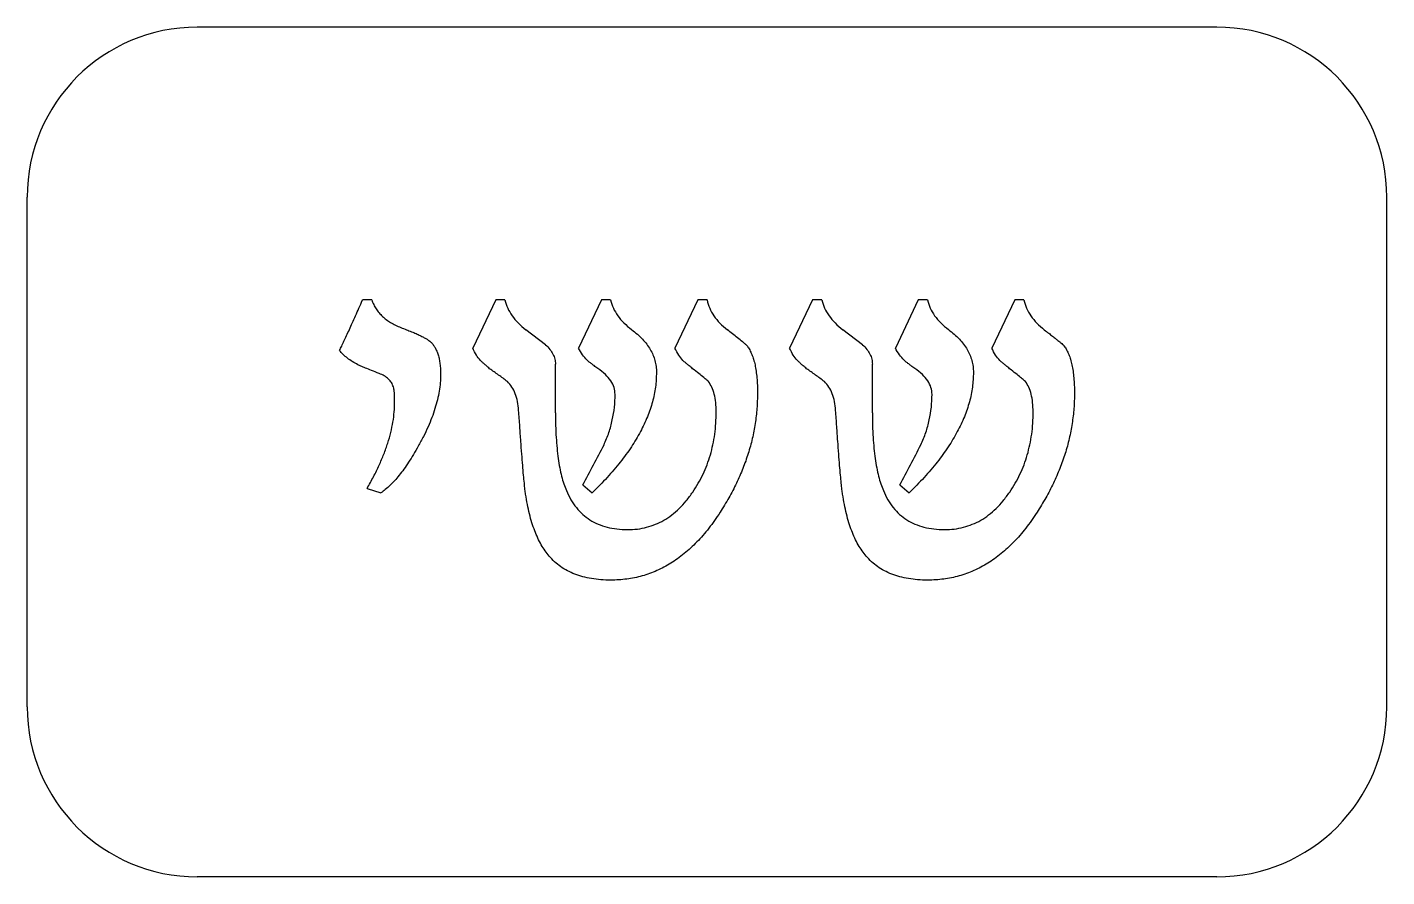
# Model space of a CAD drawing. Header units: inches. Extents: x -4 to 8.2, y -13.6 to 2.5.
# Drawn here: x 4.2 to 8.2, y -2.6 to -0.1 of the extents above; entities that cross this region are included whole.
import ezdxf

# ---------------------------------------------------------------- set-up
doc = ezdxf.new("R2010")
doc.units = ezdxf.units.IN
doc.header["$MEASUREMENT"] = 0

msp = doc.modelspace()

# ---------------------------------------------------------------- linework, layer by layer
at = {"color": 7, "linetype": 'Continuous', "lineweight": 25}
for p, q in [((7.7, -0.1), (4.7, -0.1)), ((4.2, -2.1), (4.2, -0.6)), ((8.2, -2.1), (8.2, -0.6)), ((5.2135, -0.9027), (5.1865, -0.9027)), ((5.5784, -0.9027), (5.5108, -1.0446)), ((5.6054, -0.9027), (5.5784, -0.9027)), ((5.8892, -0.9027), (5.8216, -1.0446)), ((5.9162, -0.9027), (5.8892, -0.9027)), ((6.173, -0.9027), (6.1054, -1.0446)), ((6.2, -0.9027), (6.173, -0.9027)), ((6.5108, -0.9027), (6.4432, -1.0446)), ((6.5378, -0.9027), (6.5108, -0.9027)), ((6.8216, -0.9027), (6.7541, -1.0446)), ((6.8486, -0.9027), (6.8216, -0.9027)), ((7.1054, -0.9027), (7.0378, -1.0446)), ((7.1324, -0.9027), (7.1054, -0.9027)), ((5.7253, -1.0342), (5.6673, -0.9901)), ((6.6578, -1.0342), (6.5997, -0.9901)), ((5.7541, -1.2346), (5.7541, -1.0917)), ((6.6865, -1.2346), (6.6865, -1.0917)), ((5.2, -1.457), (5.2405, -1.4703)), ((5.8351, -1.4468), (5.8622, -1.4703)), ((6.7676, -1.4468), (6.7946, -1.4703)), ((7.7, -2.6), (4.7, -2.6))]:
    msp.add_line(p, q, dxfattribs=at)
for centre, start, end in [((4.7, -0.6), 90, 180), ((7.7, -0.6), 0, 90), ((4.7, -2.1), 180, 270), ((7.7, -2.1), 270, 0)]:
    msp.add_arc(centre, 0.5, start, end, dxfattribs=at)
for points, knots in [([(5.1189, -1.0514), (5.1211, -1.047), (5.1255, -1.0378), (5.1322, -1.0231), (5.14, -1.0071), (5.148, -0.9893), (5.1568, -0.9699), (5.166, -0.9488), (5.1762, -0.9263), (5.183, -0.9107), (5.1865, -0.9027)], [0, 0, 0, 0, 0.089061, 0.187408, 0.296147, 0.417073, 0.546131, 0.687399, 0.839038, 1, 1, 1, 1]), ([(5.2135, -0.9027), (5.2154, -0.9073), (5.2191, -0.9163), (5.2264, -0.9288), (5.2348, -0.9406), (5.2451, -0.9511), (5.2565, -0.9609), (5.2694, -0.9695), (5.2835, -0.9775), (5.2938, -0.9816), (5.299, -0.9838)], [0, 0, 0, 0, 0.121272, 0.239485, 0.357546, 0.477869, 0.601015, 0.727171, 0.860039, 1, 1, 1, 1]), ([(5.6054, -0.9027), (5.6078, -0.9108), (5.6127, -0.9271), (5.6263, -0.9499), (5.6444, -0.9715), (5.6594, -0.9837), (5.6673, -0.9901)], [0, 0, 0, 0, 0.231209, 0.467752, 0.723073, 1, 1, 1, 1]), ([(5.9162, -0.9027), (5.9186, -0.9108), (5.9236, -0.9271), (5.9371, -0.9499), (5.9553, -0.9713), (5.9703, -0.9835), (5.9781, -0.9899)], [0, 0, 0, 0, 0.231551, 0.468444, 0.722664, 1, 1, 1, 1]), ([(6.2, -0.9027), (6.2023, -0.9109), (6.2069, -0.9274), (6.2203, -0.9502), (6.2376, -0.9719), (6.2523, -0.9842), (6.26, -0.9905)], [0, 0, 0, 0, 0.233382, 0.472255, 0.725581, 1, 1, 1, 1]), ([(6.5378, -0.9027), (6.5403, -0.9108), (6.5452, -0.9271), (6.5588, -0.9499), (6.5768, -0.9715), (6.5919, -0.9837), (6.5997, -0.9901)], [0, 0, 0, 0, 0.231209, 0.467752, 0.723073, 1, 1, 1, 1]), ([(6.8486, -0.9027), (6.8511, -0.9108), (6.856, -0.9271), (6.8695, -0.9499), (6.8877, -0.9713), (6.9027, -0.9835), (6.9105, -0.9899)], [0, 0, 0, 0, 0.231551, 0.468444, 0.722664, 1, 1, 1, 1]), ([(7.1324, -0.9027), (7.1347, -0.9109), (7.1393, -0.9274), (7.1527, -0.9502), (7.1701, -0.9719), (7.1848, -0.9842), (7.1924, -0.9905)], [0, 0, 0, 0, 0.233382, 0.472255, 0.725581, 1, 1, 1, 1]), ([(5.299, -0.9838), (5.3046, -0.9859), (5.3152, -0.9899), (5.3303, -0.9958), (5.3437, -1.0014), (5.3556, -1.0069), (5.3657, -1.0122), (5.3744, -1.017), (5.3815, -1.0216), (5.3855, -1.0249), (5.3873, -1.0264)], [0, 0, 0, 0, 0.181245, 0.34494, 0.493923, 0.626346, 0.742424, 0.843252, 0.928317, 1, 1, 1, 1]), ([(5.9781, -0.9899), (5.9839, -0.9944), (5.9951, -1.0031), (6.0101, -1.0174), (6.0228, -1.0324), (6.0332, -1.048), (6.0413, -1.0641), (6.047, -1.0809), (6.0509, -1.0982), (6.0512, -1.11), (6.0514, -1.116)], [0, 0, 0, 0, 0.1446719, 0.2816196, 0.4091465, 0.5327795, 0.6511443, 0.7661245, 0.8827801, 1, 1, 1, 1]), ([(6.3187, -1.0385), (6.3176, -1.0373), (6.3166, -1.0361), (6.3142, -1.0339), (6.313, -1.0329), (6.3095, -1.0298), (6.3071, -1.0277), (6.2998, -1.0217), (6.2948, -1.0178), (6.28, -1.0059), (6.27, -0.9983), (6.26, -0.9905)], [0, 0, 0, 0, 0.0625, 0.0625, 0.125, 0.125, 0.25, 0.25, 0.5, 0.5, 1, 1, 1, 1]), ([(6.9105, -0.9899), (6.9163, -0.9944), (6.9276, -1.0031), (6.9425, -1.0174), (6.9552, -1.0324), (6.9656, -1.048), (6.9738, -1.0641), (6.9795, -1.0809), (6.9833, -1.0982), (6.9836, -1.11), (6.9838, -1.116)], [0, 0, 0, 0, 0.144672, 0.28162, 0.409147, 0.532779, 0.651144, 0.766124, 0.88278, 1, 1, 1, 1]), ([(7.1924, -0.9905), (7.1967, -0.9938), (7.2048, -1.0001), (7.2162, -1.0089), (7.2259, -1.0168), (7.2341, -1.0232), (7.2406, -1.0286), (7.2455, -1.0329), (7.249, -1.036), (7.2505, -1.0378), (7.2511, -1.0385)], [0, 0, 0, 0, 0.214392, 0.404852, 0.569207, 0.707909, 0.81663, 0.905416, 0.966475, 1, 1, 1, 1]), ([(5.3873, -1.0264), (5.3896, -1.0289), (5.3944, -1.034), (5.4002, -1.0429), (5.4051, -1.0531), (5.4094, -1.0644), (5.4125, -1.0772), (5.4144, -1.0912), (5.4161, -1.1064), (5.4162, -1.117), (5.4162, -1.1225)], [0, 0, 0, 0, 0.098799, 0.202339, 0.30967, 0.427787, 0.554647, 0.691571, 0.839954, 1, 1, 1, 1]), ([(5.7253, -1.0342), (5.7298, -1.0387), (5.7381, -1.047), (5.7471, -1.0616), (5.7532, -1.0764), (5.7538, -1.0866), (5.7541, -1.0917)], [0, 0, 0, 0, 0.28287, 0.535734, 0.771523, 1, 1, 1, 1]), ([(6.3187, -1.0385), (6.3211, -1.0421), (6.3262, -1.0498), (6.332, -1.063), (6.3375, -1.0777), (6.3416, -1.0942), (6.3447, -1.1124), (6.3469, -1.1323), (6.3485, -1.1539), (6.3486, -1.1688), (6.3486, -1.1766)], [0, 0, 0, 0, 0.091951, 0.192758, 0.3008438, 0.4194363, 0.5480069, 0.6873921, 0.8379683, 1, 1, 1, 1]), ([(6.6578, -1.0342), (6.6622, -1.0387), (6.6706, -1.047), (6.6795, -1.0616), (6.6856, -1.0764), (6.6862, -1.0866), (6.6865, -1.0917)], [0, 0, 0, 0, 0.28287, 0.535734, 0.771523, 1, 1, 1, 1]), ([(7.2511, -1.0385), (7.2535, -1.0421), (7.2586, -1.0498), (7.2645, -1.063), (7.2699, -1.0777), (7.274, -1.0942), (7.2771, -1.1124), (7.2794, -1.1323), (7.2809, -1.1539), (7.281, -1.1688), (7.2811, -1.1766)], [0, 0, 0, 0, 0.091951, 0.192758, 0.300844, 0.419436, 0.548007, 0.687392, 0.837968, 1, 1, 1, 1]), ([(5.1728, -1.0932), (5.1673, -1.0902), (5.1567, -1.0843), (5.1422, -1.0744), (5.1296, -1.0634), (5.1224, -1.0553), (5.1189, -1.0514)], [0, 0, 0, 0, 0.272878, 0.527224, 0.769209, 1, 1, 1, 1]), ([(5.5334, -1.0803), (5.5292, -1.0752), (5.5201, -1.0643), (5.514, -1.0515), (5.5108, -1.0446)], [0, 0, 0, 0, 0.465265, 1, 1, 1, 1]), ([(5.8474, -1.0799), (5.8427, -1.0749), (5.8326, -1.0642), (5.8254, -1.0514), (5.8216, -1.0446)], [0, 0, 0, 0, 0.467786, 1, 1, 1, 1]), ([(5.8791, -1.1039), (5.8752, -1.1013), (5.8683, -1.0966), (5.8595, -1.0895), (5.8524, -1.0846), (5.8488, -1.0812), (5.8474, -1.0799)], [0, 0, 0, 0, 0.350197, 0.630234, 0.849805, 1, 1, 1, 1]), ([(6.1288, -1.0805), (6.1247, -1.0753), (6.1156, -1.0642), (6.109, -1.0514), (6.1054, -1.0446)], [0, 0, 0, 0, 0.462961, 1, 1, 1, 1]), ([(6.4658, -1.0803), (6.4616, -1.0752), (6.4525, -1.0643), (6.4465, -1.0515), (6.4432, -1.0446)], [0, 0, 0, 0, 0.465265, 1, 1, 1, 1]), ([(6.7798, -1.0799), (6.7751, -1.0749), (6.765, -1.0642), (6.7579, -1.0514), (6.7541, -1.0446)], [0, 0, 0, 0, 0.467786, 1, 1, 1, 1]), ([(6.8115, -1.1039), (6.8076, -1.1013), (6.8007, -1.0966), (6.7919, -1.0895), (6.7848, -1.0846), (6.7813, -1.0812), (6.7798, -1.0799)], [0, 0, 0, 0, 0.350197, 0.630234, 0.849805, 1, 1, 1, 1]), ([(7.0613, -1.0805), (7.0571, -1.0753), (7.0481, -1.0642), (7.0414, -1.0514), (7.0378, -1.0446)], [0, 0, 0, 0, 0.462961, 1, 1, 1, 1]), ([(5.2353, -1.1189), (5.2278, -1.116), (5.2144, -1.1106), (5.1964, -1.1036), (5.1831, -1.0979), (5.1757, -1.0945), (5.1728, -1.0932)], [0, 0, 0, 0, 0.356077, 0.64198, 0.856037, 1, 1, 1, 1]), ([(5.2775, -1.1584), (5.2758, -1.1541), (5.2723, -1.1455), (5.2625, -1.1348), (5.2503, -1.1254), (5.2405, -1.1212), (5.2353, -1.1189)], [0, 0, 0, 0, 0.231003, 0.46427, 0.716826, 1, 1, 1, 1]), ([(5.5604, -1.1048), (5.5573, -1.102), (5.5514, -1.097), (5.5438, -1.0902), (5.5379, -1.0848), (5.5347, -1.0816), (5.5334, -1.0803)], [0, 0, 0, 0, 0.344622, 0.631544, 0.844496, 1, 1, 1, 1]), ([(5.6128, -1.1426), (5.6042, -1.1362), (5.5868, -1.1234), (5.5692, -1.111), (5.5604, -1.1048)], [0, 0, 0, 0, 0.498306, 1, 1, 1, 1]), ([(6.0514, -1.116), (6.0508, -1.1304), (6.0496, -1.1595), (6.0401, -1.2033), (6.0254, -1.2473), (6.0042, -1.2915), (5.9775, -1.3361), (5.9446, -1.3809), (5.9061, -1.4263), (5.8772, -1.4553), (5.8622, -1.4703)], [0, 0, 0, 0, 0.104695, 0.211836, 0.324202, 0.441928, 0.567757, 0.701918, 0.845755, 1, 1, 1, 1]), ([(5.9297, -1.1804), (5.9291, -1.1736), (5.9277, -1.1595), (5.9173, -1.1394), (5.9008, -1.1204), (5.8867, -1.1097), (5.8791, -1.1039)], [0, 0, 0, 0, 0.213328, 0.442489, 0.698953, 1, 1, 1, 1]), ([(6.1576, -1.1048), (6.1543, -1.102), (6.1483, -1.097), (6.1399, -1.0904), (6.1339, -1.0848), (6.1303, -1.0817), (6.1288, -1.0805)], [0, 0, 0, 0, 0.3428623, 0.6260727, 0.844727, 1, 1, 1, 1]), ([(6.2044, -1.1428), (6.2029, -1.1413), (6.1984, -1.1369), (6.1889, -1.1292), (6.1748, -1.1181), (6.1638, -1.1096), (6.1576, -1.1048)], [0, 0, 0, 0, 0.106361, 0.312334, 0.606175, 1, 1, 1, 1]), ([(6.4929, -1.1048), (6.4897, -1.102), (6.4839, -1.097), (6.4762, -1.0902), (6.4703, -1.0848), (6.4672, -1.0816), (6.4658, -1.0803)], [0, 0, 0, 0, 0.344622, 0.631544, 0.844496, 1, 1, 1, 1]), ([(6.5452, -1.1426), (6.5366, -1.1362), (6.5193, -1.1234), (6.5017, -1.111), (6.4929, -1.1048)], [0, 0, 0, 0, 0.498306, 1, 1, 1, 1]), ([(6.9838, -1.116), (6.9832, -1.1304), (6.982, -1.1595), (6.9726, -1.2033), (6.9578, -1.2473), (6.9366, -1.2915), (6.9099, -1.3361), (6.8771, -1.3809), (6.8386, -1.4263), (6.8096, -1.4553), (6.7946, -1.4703)], [0, 0, 0, 0, 0.104695, 0.211836, 0.324202, 0.441928, 0.567757, 0.701918, 0.845755, 1, 1, 1, 1]), ([(6.8622, -1.1804), (6.8615, -1.1736), (6.8602, -1.1595), (6.8497, -1.1394), (6.8332, -1.1204), (6.8191, -1.1097), (6.8115, -1.1039)], [0, 0, 0, 0, 0.213328, 0.442489, 0.698953, 1, 1, 1, 1]), ([(7.09, -1.1048), (7.0867, -1.102), (7.0807, -1.097), (7.0724, -1.0904), (7.0663, -1.0848), (7.0628, -1.0817), (7.0613, -1.0805)], [0, 0, 0, 0, 0.342862, 0.626073, 0.844727, 1, 1, 1, 1]), ([(7.1369, -1.1428), (7.1353, -1.1413), (7.1308, -1.1369), (7.1214, -1.1292), (7.1072, -1.1181), (7.0963, -1.1096), (7.09, -1.1048)], [0, 0, 0, 0, 0.106361, 0.312334, 0.606175, 1, 1, 1, 1]), ([(5.2811, -1.2032), (5.281, -1.198), (5.281, -1.1887), (5.2805, -1.176), (5.2793, -1.1662), (5.278, -1.1607), (5.2775, -1.1584)], [0, 0, 0, 0, 0.342424, 0.624194, 0.841776, 1, 1, 1, 1]), ([(5.4162, -1.1225), (5.416, -1.1305), (5.4155, -1.1467), (5.4125, -1.1713), (5.4071, -1.1965), (5.3998, -1.2225), (5.3909, -1.2493), (5.3792, -1.2766), (5.366, -1.3048), (5.3558, -1.3234), (5.3505, -1.333)], [0, 0, 0, 0, 0.107164, 0.217862, 0.333067, 0.453971, 0.581003, 0.713497, 0.852926, 1, 1, 1, 1]), ([(5.6459, -1.2277), (5.6451, -1.2189), (5.6435, -1.2022), (5.6369, -1.1789), (5.6271, -1.1585), (5.6175, -1.1478), (5.6128, -1.1426)], [0, 0, 0, 0, 0.282843, 0.539205, 0.774933, 1, 1, 1, 1]), ([(6.227, -1.2323), (6.2268, -1.2229), (6.2263, -1.2052), (6.2221, -1.1807), (6.2155, -1.1596), (6.208, -1.1482), (6.2044, -1.1428)], [0, 0, 0, 0, 0.299739, 0.564657, 0.793119, 1, 1, 1, 1]), ([(6.5784, -1.2277), (6.5775, -1.2189), (6.5759, -1.2022), (6.5693, -1.1789), (6.5596, -1.1585), (6.5499, -1.1478), (6.5452, -1.1426)], [0, 0, 0, 0, 0.282843, 0.539205, 0.774933, 1, 1, 1, 1]), ([(7.1595, -1.2323), (7.1592, -1.2229), (7.1587, -1.2052), (7.1545, -1.1807), (7.1479, -1.1596), (7.1404, -1.1482), (7.1369, -1.1428)], [0, 0, 0, 0, 0.299739, 0.564657, 0.793119, 1, 1, 1, 1]), ([(5.897, -1.3288), (5.9021, -1.3168), (5.9121, -1.2931), (5.922, -1.2559), (5.9285, -1.2184), (5.9293, -1.1931), (5.9297, -1.1804)], [0, 0, 0, 0, 0.255077, 0.50401, 0.751372, 1, 1, 1, 1]), ([(6.3486, -1.1766), (6.3483, -1.1916), (6.3477, -1.2216), (6.3421, -1.2664), (6.3338, -1.3109), (6.3217, -1.355), (6.3059, -1.3988), (6.2869, -1.4423), (6.2645, -1.4855), (6.2472, -1.5134), (6.2384, -1.5275)], [0, 0, 0, 0, 0.120657, 0.241495, 0.362507, 0.48459, 0.609028, 0.736281, 0.866418, 1, 1, 1, 1]), ([(6.8294, -1.3288), (6.8345, -1.3168), (6.8445, -1.2931), (6.8545, -1.2559), (6.8609, -1.2184), (6.8617, -1.1931), (6.8622, -1.1804)], [0, 0, 0, 0, 0.255077, 0.50401, 0.751372, 1, 1, 1, 1]), ([(7.2811, -1.1766), (7.2808, -1.1916), (7.2802, -1.2216), (7.2745, -1.2664), (7.2663, -1.3109), (7.2541, -1.355), (7.2384, -1.3988), (7.2193, -1.4423), (7.197, -1.4855), (7.1796, -1.5134), (7.1709, -1.5275)], [0, 0, 0, 0, 0.120657, 0.241495, 0.362507, 0.48459, 0.609028, 0.736281, 0.866418, 1, 1, 1, 1]), ([(5.2, -1.457), (5.2065, -1.4456), (5.2191, -1.4233), (5.2354, -1.3895), (5.2496, -1.3566), (5.2609, -1.3244), (5.27, -1.293), (5.2763, -1.2623), (5.2803, -1.2325), (5.2808, -1.2128), (5.2811, -1.2032)], [0, 0, 0, 0, 0.14591, 0.285397, 0.417414, 0.544558, 0.665116, 0.78115, 0.892539, 1, 1, 1, 1]), ([(5.6664, -1.4745), (5.6658, -1.4699), (5.6642, -1.4589), (5.6625, -1.44), (5.6601, -1.4164), (5.6575, -1.3879), (5.6552, -1.3547), (5.652, -1.3166), (5.6493, -1.2738), (5.6471, -1.2436), (5.6459, -1.2277)], [0, 0, 0, 0, 0.056778, 0.133875, 0.229801, 0.344478, 0.479542, 0.633434, 0.806879, 1, 1, 1, 1]), ([(5.7541, -1.2346), (5.7541, -1.2471), (5.7542, -1.2712), (5.756, -1.3062), (5.7585, -1.3386), (5.7616, -1.3685), (5.7664, -1.3959), (5.7717, -1.4208), (5.7782, -1.4432), (5.7837, -1.4569), (5.7864, -1.4635)], [0, 0, 0, 0, 0.160714, 0.311606, 0.450946, 0.580688, 0.699503, 0.809209, 0.90861, 1, 1, 1, 1]), ([(6.1582, -1.4679), (6.1637, -1.4594), (6.1746, -1.4424), (6.1888, -1.4156), (6.2006, -1.3876), (6.2104, -1.3586), (6.2176, -1.3284), (6.2233, -1.2974), (6.2264, -1.2652), (6.2268, -1.2434), (6.227, -1.2323)], [0, 0, 0, 0, 0.1217503, 0.2433768, 0.3648322, 0.4872437, 0.6111234, 0.7375712, 0.866947, 1, 1, 1, 1]), ([(6.5989, -1.4745), (6.5982, -1.4699), (6.5966, -1.4589), (6.595, -1.44), (6.5925, -1.4164), (6.59, -1.3879), (6.5876, -1.3547), (6.5845, -1.3166), (6.5817, -1.2738), (6.5795, -1.2436), (6.5784, -1.2277)], [0, 0, 0, 0, 0.056778, 0.133875, 0.229801, 0.344478, 0.479542, 0.633434, 0.806879, 1, 1, 1, 1]), ([(6.6865, -1.2346), (6.6865, -1.2471), (6.6866, -1.2712), (6.6884, -1.3062), (6.6909, -1.3386), (6.6941, -1.3685), (6.6989, -1.3959), (6.7042, -1.4208), (6.7106, -1.4432), (6.7162, -1.4569), (6.7188, -1.4635)], [0, 0, 0, 0, 0.160714, 0.311606, 0.450946, 0.580688, 0.699503, 0.809209, 0.90861, 1, 1, 1, 1]), ([(7.0906, -1.4679), (7.0961, -1.4594), (7.107, -1.4424), (7.1212, -1.4156), (7.133, -1.3876), (7.1428, -1.3586), (7.1501, -1.3284), (7.1557, -1.2974), (7.1589, -1.2652), (7.1593, -1.2434), (7.1595, -1.2323)], [0, 0, 0, 0, 0.1217503, 0.2433768, 0.3648322, 0.4872437, 0.6111234, 0.7375712, 0.866947, 1, 1, 1, 1]), ([(5.3505, -1.333), (5.3458, -1.3412), (5.3367, -1.3571), (5.3224, -1.3795), (5.3087, -1.4), (5.2947, -1.4181), (5.2812, -1.4344), (5.2676, -1.4483), (5.2543, -1.4605), (5.245, -1.4671), (5.2405, -1.4703)], [0, 0, 0, 0, 0.160114, 0.309436, 0.449143, 0.578231, 0.696544, 0.806018, 0.908071, 1, 1, 1, 1]), ([(5.8351, -1.4468), (5.8455, -1.4271), (5.8661, -1.3878), (5.8867, -1.3484), (5.897, -1.3288)], [0, 0, 0, 0, 0.501069, 1, 1, 1, 1]), ([(6.7676, -1.4468), (6.7779, -1.4271), (6.7986, -1.3878), (6.8192, -1.3484), (6.8294, -1.3288)], [0, 0, 0, 0, 0.501069, 1, 1, 1, 1]), ([(5.7357, -1.6563), (5.7316, -1.6512), (5.7231, -1.6406), (5.712, -1.6229), (5.7018, -1.6032), (5.6929, -1.5814), (5.6846, -1.5577), (5.6774, -1.5318), (5.6713, -1.5039), (5.6681, -1.4845), (5.6664, -1.4745)], [0, 0, 0, 0, 0.100144, 0.205724, 0.317928, 0.437593, 0.564741, 0.700524, 0.845418, 1, 1, 1, 1]), ([(5.7864, -1.4635), (5.7905, -1.4726), (5.7987, -1.4903), (5.8149, -1.5139), (5.8337, -1.5339), (5.8552, -1.5504), (5.8795, -1.5628), (5.9062, -1.5721), (5.9357, -1.5773), (5.9561, -1.578), (5.9667, -1.5784)], [0, 0, 0, 0, 0.131083, 0.255469, 0.373854, 0.491286, 0.609154, 0.73138, 0.861056, 1, 1, 1, 1]), ([(5.9667, -1.5784), (5.9762, -1.5781), (5.995, -1.5775), (6.0224, -1.572), (6.0485, -1.5633), (6.0733, -1.5512), (6.0968, -1.5356), (6.1188, -1.5163), (6.1397, -1.4938), (6.1519, -1.4768), (6.1582, -1.4679)], [0, 0, 0, 0, 0.1237296, 0.2439489, 0.3617025, 0.4807745, 0.60156, 0.7273926, 0.8594697, 1, 1, 1, 1]), ([(6.6681, -1.6563), (6.664, -1.6512), (6.6556, -1.6406), (6.6444, -1.6229), (6.6343, -1.6032), (6.6253, -1.5814), (6.617, -1.5577), (6.6099, -1.5318), (6.6038, -1.5039), (6.6005, -1.4845), (6.5989, -1.4745)], [0, 0, 0, 0, 0.100144, 0.205724, 0.317928, 0.437593, 0.564741, 0.700524, 0.845418, 1, 1, 1, 1]), ([(6.7188, -1.4635), (6.723, -1.4726), (6.7311, -1.4903), (6.7473, -1.5139), (6.7662, -1.5339), (6.7876, -1.5504), (6.812, -1.5628), (6.8387, -1.5721), (6.8681, -1.5773), (6.8885, -1.578), (6.8991, -1.5784)], [0, 0, 0, 0, 0.131083, 0.255469, 0.373854, 0.491286, 0.609154, 0.73138, 0.861056, 1, 1, 1, 1]), ([(6.8991, -1.5784), (6.9086, -1.5781), (6.9274, -1.5775), (6.9548, -1.572), (6.9809, -1.5633), (7.0057, -1.5512), (7.0292, -1.5356), (7.0512, -1.5163), (7.0721, -1.4938), (7.0843, -1.4768), (7.0906, -1.4679)], [0, 0, 0, 0, 0.12373, 0.243949, 0.361703, 0.480775, 0.60156, 0.727393, 0.85947, 1, 1, 1, 1]), ([(6.2384, -1.5275), (6.2331, -1.5356), (6.2226, -1.5515), (6.2056, -1.574), (6.1884, -1.5953), (6.1703, -1.6147), (6.152, -1.6326), (6.1332, -1.6492), (6.1137, -1.664), (6.0939, -1.6774), (6.0735, -1.689), (6.0526, -1.6991), (6.0312, -1.7079), (6.0092, -1.7148), (5.9868, -1.7204), (5.9638, -1.7241), (5.9404, -1.7265), (5.9246, -1.7269), (5.9166, -1.727)], [0, 0, 0, 0, 0.073311, 0.144507, 0.213423, 0.280173, 0.344991, 0.408056, 0.469662, 0.529965, 0.588925, 0.647557, 0.705646, 0.763791, 0.821954, 0.880302, 0.939744, 1, 1, 1, 1]), ([(7.1709, -1.5275), (7.1655, -1.5356), (7.155, -1.5515), (7.138, -1.574), (7.1208, -1.5953), (7.1028, -1.6147), (7.0844, -1.6326), (7.0656, -1.6492), (7.0461, -1.664), (7.0263, -1.6774), (7.0059, -1.689), (6.985, -1.6991), (6.9636, -1.7079), (6.9416, -1.7148), (6.9192, -1.7204), (6.8963, -1.7241), (6.8728, -1.7265), (6.857, -1.7269), (6.8491, -1.727)], [0, 0, 0, 0, 0.0733109, 0.1445072, 0.2134233, 0.2801729, 0.3449906, 0.4080561, 0.4696615, 0.5299647, 0.588925, 0.6475567, 0.7056459, 0.7637913, 0.8219538, 0.8803016, 0.9397439, 1, 1, 1, 1]), ([(5.9166, -1.727), (5.9068, -1.7269), (5.8879, -1.7265), (5.8604, -1.723), (5.8348, -1.7177), (5.8112, -1.7098), (5.7893, -1.6999), (5.7693, -1.6878), (5.7512, -1.6733), (5.7409, -1.662), (5.7357, -1.6563)], [0, 0, 0, 0, 0.146304, 0.283035, 0.413216, 0.536289, 0.655378, 0.771012, 0.884692, 1, 1, 1, 1]), ([(6.8491, -1.727), (6.8393, -1.7269), (6.8203, -1.7265), (6.7929, -1.723), (6.7673, -1.7177), (6.7436, -1.7098), (6.7217, -1.6999), (6.7017, -1.6878), (6.6837, -1.6733), (6.6733, -1.662), (6.6681, -1.6563)], [0, 0, 0, 0, 0.146304, 0.283035, 0.413216, 0.536289, 0.655378, 0.771012, 0.884692, 1, 1, 1, 1])]:
    msp.add_open_spline(points, degree=3, knots=knots, dxfattribs=at)

doc.saveas('drawing.dxf')
